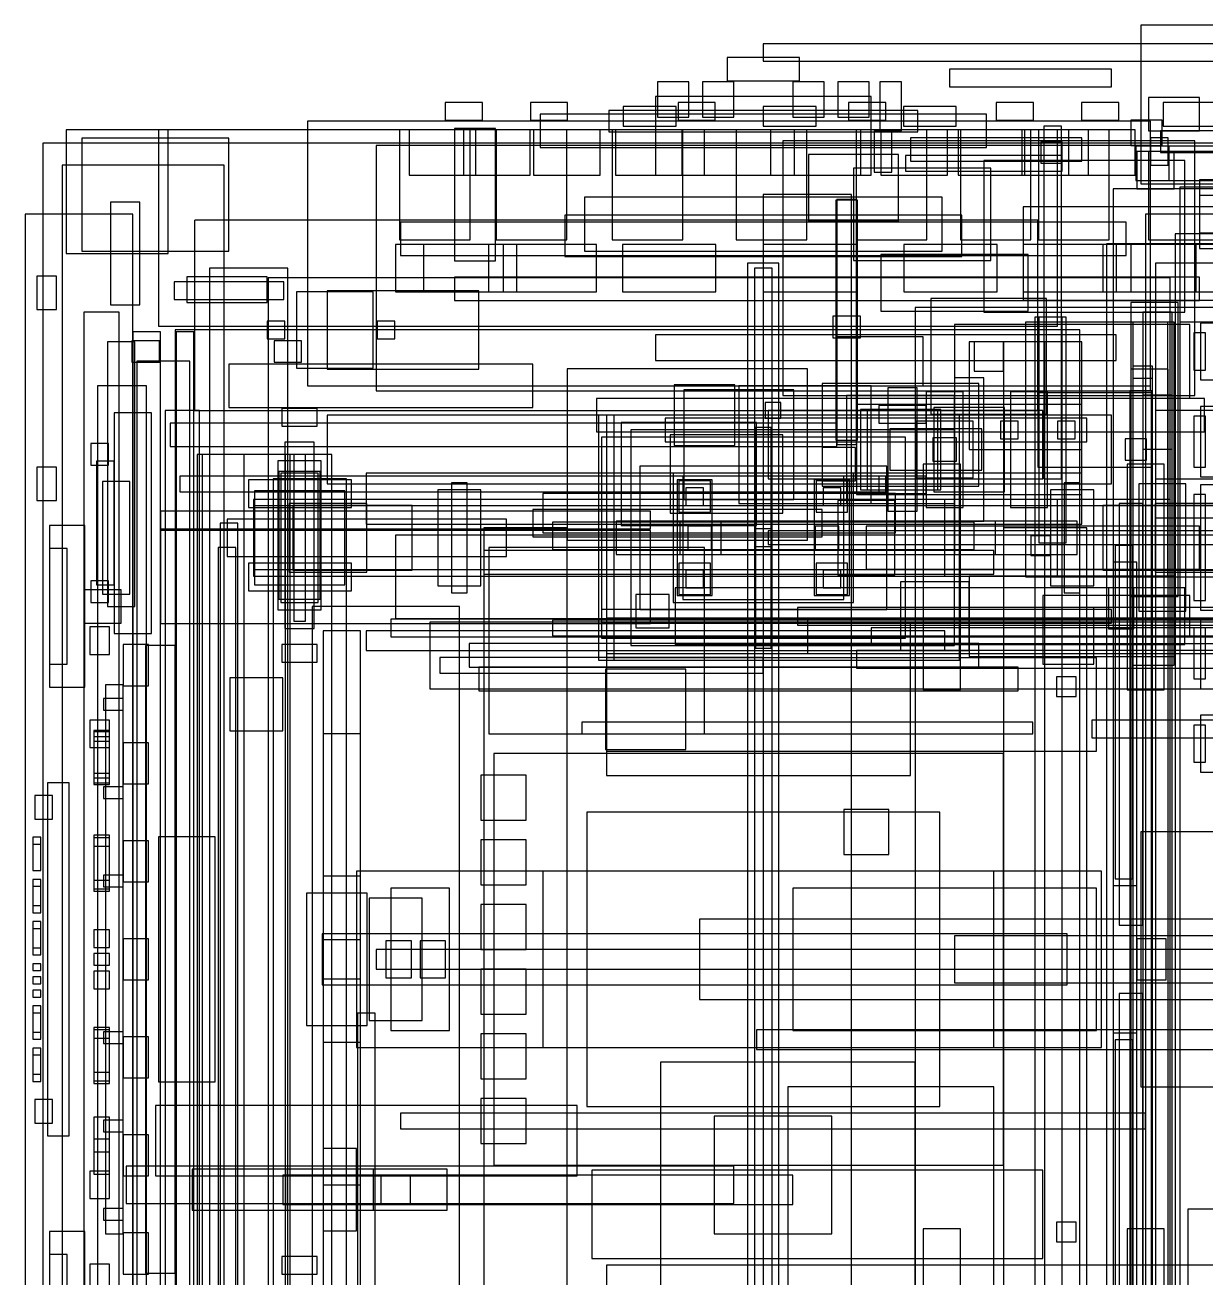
# Model space of a CAD drawing. Header units: millimetres. Extents: x -18 to 5970, y -985 to 4490.
# Drawn here: x -18 to 1186, y -325 to 953 of the extents above; entities that cross this region are included whole.
import ezdxf

# ---------------------------------------------------------------- set-up
doc = ezdxf.new("R2010")
doc.units = ezdxf.units.MM

msp = doc.modelspace()

# ---------------------------------------------------------------- linework, layer by layer
at = {"layer": 'AS_FITTED_ROUTES'}
for p, q in [((1039, 850), (1021, 850)), ((1021, 850), (1021, 490)), ((1039, 490), (1039, 850)), ((830, 775), (810, 775)), ((810, 775), (810, 525)), ((830, 525), (830, 775)), ((154, 640), (136, 640)), ((136, 640), (136, -640)), ((154, -640), (154, 640)), ((1095, 637), (625, 637)), ((625, 637), (625, 611)), ((1095, 611), (1095, 637)), ((625, 611), (1095, 611)), ((1131, 580), (1109, 580)), ((1109, 580), (1109, -580)), ((1131, -580), (1131, 580)), ((1065, 552), (635, 552)), ((635, 552), (635, 528)), ((1065, 528), (1065, 552)), ((810, 547), (130, 547)), ((130, 547), (130, 523)), ((810, 523), (810, 547)), ((635, 528), (1065, 528)), ((810, 525), (830, 525)), ((1126, 531), (1104, 531)), ((1104, 531), (1104, 509)), ((1126, 509), (1126, 531)), ((130, 523), (810, 523)), ((1104, 509), (1126, 509)), ((860, 493), (140, 493)), ((140, 493), (140, 477)), ((860, 477), (860, 493)), ((1021, 490), (1039, 490)), ((140, 477), (860, 477)), ((950, 446), (520, 446)), ((520, 446), (520, 418)), ((692, 447), (650, 447)), ((650, 447), (650, 413)), ((692, 413), (692, 447)), ((2980, 437), (740, 437)), ((740, 437), (740, 423)), ((972, 447), (930, 447)), ((930, 447), (930, 413)), ((950, 418), (950, 446)), ((972, 413), (972, 447)), ((740, 423), (2980, 423)), ((520, 418), (950, 418)), ((650, 413), (692, 413)), ((930, 413), (972, 413)), ((1330, 359), (770, 359)), ((770, 359), (770, 341)), ((1440, 346), (520, 346)), ((520, 346), (520, 330)), ((3040, 348), (780, 348)), ((780, 348), (780, 312)), ((920, 335), (330, 335)), ((330, 335), (330, 315)), ((770, 341), (1330, 341)), ((920, 315), (920, 335)), ((955, 322), (435, 322)), ((435, 322), (435, 298)), ((520, 330), (1440, 330)), ((955, 298), (955, 322)), ((330, 315), (920, 315)), ((780, 312), (3040, 312)), ((2930, 315), (830, 315)), ((830, 315), (830, 297)), ((435, 298), (955, 298)), ((995, 298), (445, 298)), ((445, 298), (445, 274)), ((830, 297), (2930, 297)), ((995, 274), (995, 298)), ((445, 274), (995, 274)), ((1850, 244), (1070, 244)), ((1070, 244), (1070, 226)), ((1010, 242), (550, 242)), ((550, 242), (550, 230)), ((1010, 230), (1010, 242)), ((550, 230), (1010, 230)), ((1070, 226), (1850, 226)), ((2940, 10), (340, 10)), ((340, 10), (340, -10)), ((340, -10), (2940, -10)), ((339, -55), (321, -55)), ((321, -55), (321, -985)), ((339, -985), (339, -55)), ((1648, -72), (728, -72)), ((728, -72), (728, -92)), ((728, -92), (1648, -92)), ((1125, -157), (365, -157)), ((365, -157), (365, -173)), ((1125, -173), (1125, -157)), ((365, -173), (1125, -173)), ((705, -211), (85, -211)), ((85, -211), (85, -249)), ((705, -249), (705, -211)), ((85, -249), (705, -249))]:
    msp.add_line(p, q, dxfattribs=at)
at = {"layer": 'BODY'}
for p, q in [((1250, 953), (1120, 953)), ((1120, 953), (1120, 791)), ((1035, 846), (118, 846)), ((118, 846), (118, 646)), ((1130, 855), (270, 855)), ((270, 855), (270, 585)), ((436.026, 846), (364.026, 846)), ((364.026, 846), (364.026, 734)), ((441.642, 846), (373.642, 846)), ((373.642, 846), (373.642, 800)), ((462, 847.5), (420, 847.5)), ((420, 847.5), (420, 712.5)), ((497.09, 846), (429.09, 846)), ((429.09, 846), (429.09, 800)), ((436.026, 734), (436.026, 846)), ((441.642, 800), (441.642, 846)), ((462, 712.5), (462, 847.5)), ((534.5, 846), (462.5, 846)), ((462.5, 846), (462.5, 734)), ((497.09, 800), (497.09, 846)), ((568.691, 846), (500.691, 846)), ((500.691, 846), (500.691, 800)), ((534.5, 734), (534.5, 846)), ((568.691, 800), (568.691, 846)), ((652.796, 846), (580.796, 846)), ((580.796, 846), (580.796, 734)), ((652.192, 846), (584.192, 846)), ((584.192, 846), (584.192, 800)), ((652.192, 800), (652.192, 846)), ((652.796, 734), (652.796, 846)), ((742.632, 846), (674.632, 846)), ((674.632, 846), (674.632, 800)), ((779.334, 846), (707.334, 846)), ((707.334, 846), (707.334, 734)), ((742.632, 800), (742.632, 846)), ((834.639, 846), (766.639, 846)), ((766.639, 846), (766.639, 800)), ((779.334, 734), (779.334, 846)), ((901.728, 846), (829.728, 846)), ((829.728, 846), (829.728, 734)), ((834.639, 800), (834.639, 846)), ((922.746, 846), (854.746, 846)), ((854.746, 846), (854.746, 800)), ((901.728, 734), (901.728, 846)), ((922.746, 800), (922.746, 846)), ((1001.72, 846), (933.72, 846)), ((933.72, 846), (933.72, 800)), ((1007.998, 846), (935.998, 846)), ((935.998, 846), (935.998, 734)), ((1066.868, 846), (998.868, 846)), ((998.868, 846), (998.868, 800)), ((1001.72, 800), (1001.72, 846)), ((1007.998, 734), (1007.998, 846)), ((1087.74, 846), (1015.74, 846)), ((1015.74, 846), (1015.74, 734)), ((1035, 646), (1035, 846)), ((1114.32, 846), (1046.32, 846)), ((1046.32, 846), (1046.32, 800)), ((1066.868, 800), (1066.868, 846)), ((1087.74, 734), (1087.74, 846)), ((1142, 856), (1110, 856)), ((1110, 856), (1110, 830)), ((1142, 856), (1110, 856)), ((1110, 856), (1110, 830)), ((1142, 856), (1110, 856)), ((1110, 856), (1110, 830)), ((1142, 856), (1110, 856)), ((1110, 856), (1110, 830)), ((1114.32, 800), (1114.32, 846)), ((1130, 585), (1130, 855)), ((1920, 845), (1140, 845)), ((1140, 845), (1140, 823)), ((1142, 830), (1142, 856)), ((1142, 830), (1142, 856)), ((1142, 830), (1142, 856)), ((1142, 830), (1142, 856)), ((1060, 838), (885, 838)), ((885, 838), (885, 814)), ((1060, 838), (885, 838)), ((885, 838), (885, 814)), ((1060, 838), (885, 838)), ((885, 838), (885, 814)), ((1060, 838), (885, 838)), ((885, 838), (885, 814)), ((1060, 838), (885, 838)), ((885, 838), (885, 814)), ((1040, 834), (1018, 834)), ((1018, 834), (1018, 812)), ((1040, 812), (1040, 834)), ((1060, 814), (1060, 838)), ((1060, 814), (1060, 838)), ((1060, 814), (1060, 838)), ((1060, 814), (1060, 838)), ((1060, 814), (1060, 838)), ((1148, 838), (1130, 838)), ((1130, 838), (1130, 810)), ((1148, 810), (1148, 838)), ((1040, 820), (880, 820)), ((880, 820), (880, 804)), ((1040, 820), (880, 820)), ((880, 820), (880, 804)), ((1040, 820), (880, 820)), ((880, 820), (880, 804)), ((1040, 820), (880, 820)), ((880, 820), (880, 804)), ((1040, 820), (880, 820)), ((880, 820), (880, 804)), ((1040, 804), (1040, 820)), ((1040, 804), (1040, 820)), ((1040, 804), (1040, 820)), ((1040, 804), (1040, 820)), ((1040, 804), (1040, 820)), ((1110, 830), (1142, 830)), ((1110, 830), (1142, 830)), ((1110, 830), (1142, 830)), ((1110, 830), (1142, 830)), ((1149, 829.5), (1115, 829.5)), ((1115, 829.5), (1115, 794.5)), ((1675, 829.5), (1115, 829.5)), ((1115, 829.5), (1115, 794.5)), ((1675, 829.5), (1115, 829.5)), ((1115, 829.5), (1115, 794.5)), ((1154, 824), (1116, 824)), ((1116, 824), (1116, 786)), ((1154, 824), (1116, 824)), ((1116, 824), (1116, 786)), ((1938, 824), (1128, 824)), ((1128, 824), (1128, 734)), ((1140, 823), (1920, 823)), ((1149, 794.5), (1149, 829.5)), ((1154, 786), (1154, 824)), ((1154, 786), (1154, 824)), ((885, 814), (1060, 814)), ((885, 814), (1060, 814)), ((885, 814), (1060, 814)), ((885, 814), (1060, 814)), ((885, 814), (1060, 814)), ((1165, 815), (960, 815)), ((960, 815), (960, 660)), ((1018, 812), (1040, 812)), ((1130, 810), (1148, 810)), ((1165, 660), (1165, 815)), ((373.642, 800), (441.642, 800)), ((429.09, 800), (497.09, 800)), ((500.691, 800), (568.691, 800)), ((584.192, 800), (652.192, 800)), ((674.632, 800), (742.632, 800)), ((766.639, 800), (834.639, 800)), ((854.746, 800), (922.746, 800)), ((880, 804), (1040, 804)), ((880, 804), (1040, 804)), ((880, 804), (1040, 804)), ((880, 804), (1040, 804)), ((880, 804), (1040, 804)), ((933.72, 800), (1001.72, 800)), ((998.868, 800), (1066.868, 800)), ((1046.32, 800), (1114.32, 800)), ((1115, 794.5), (1149, 794.5)), ((1115, 794.5), (1675, 794.5)), ((1115, 794.5), (1675, 794.5)), ((1980, 795), (1180, 795)), ((1180, 795), (1180, 725)), ((1116, 786), (1154, 786)), ((1116, 786), (1154, 786)), ((1120, 791), (1250, 791)), ((3050, 767.5), (1000, 767.5)), ((1000, 767.5), (1000, 672.5)), ((1232, 779), (1180, 779)), ((1180, 779), (1180, 741)), ((1015, 754), (155, 754)), ((155, 754), (155, 560)), ((1105, 752), (365, 752)), ((365, 752), (365, 718)), ((1015, 560), (1015, 754)), ((1105, 718), (1105, 752)), ((364.026, 734), (436.026, 734)), ((462.5, 734), (534.5, 734)), ((580.796, 734), (652.796, 734)), ((707.334, 734), (779.334, 734)), ((829.728, 734), (901.728, 734)), ((935.998, 734), (1007.998, 734)), ((1015.74, 734), (1087.74, 734)), ((1275, 730), (1085, 730)), ((1085, 730), (1085, -730)), ((1128, 734), (1938, 734)), ((1235, 740), (1155, 740)), ((1155, 740), (1155, -740)), ((1180, 741), (1232, 741)), ((365, 718), (1105, 718)), ((1180, 725), (1980, 725)), ((250, 705), (170, 705)), ((170, 705), (170, -705)), ((250, -705), (250, 705)), ((420, 712.5), (462, 712.5)), ((1215, 710), (1135, 710)), ((1135, 710), (1135, -710)), ((1150, 695), (230, 695)), ((230, 695), (230, -695)), ((1180, 696), (420, 696)), ((420, 696), (420, 672)), ((1150, -695), (1150, 695)), ((1180, 672), (1180, 696)), ((420, 672), (1180, 672)), ((3440, 665), (890, 665)), ((890, 665), (890, -665)), ((1000, 672.5), (3050, 672.5)), ((78, 660), (42, 660)), ((42, 660), (42, -660)), ((78, -660), (78, 660)), ((834, 656), (806, 656)), ((806, 656), (806, 634)), ((834, 634), (834, 656)), ((960, 660), (1165, 660)), ((1040, 655), (1012, 655)), ((1012, 655), (1012, -655)), ((1044, 655), (1016, 655)), ((1016, 655), (1016, 425)), ((1040, -655), (1040, 655)), ((1044, 425), (1044, 655)), ((1152, 660), (1122, 660)), ((1122, 660), (1122, -660)), ((1152, 660), (1122, 660)), ((1122, 660), (1122, -660)), ((1152, -660), (1152, 660)), ((1152, -660), (1152, 660)), ((120, 640), (92, 640)), ((92, 640), (92, -640)), ((118, 646), (1035, 646)), ((120, -640), (120, 640)), ((1058, 642), (135, 642)), ((135, 642), (135, -642)), ((1058, -642), (1058, 642)), ((1195, 650), (1160, 650)), ((1160, 650), (1160, -650)), ((806, 634), (834, 634)), ((898, 635), (810, 635)), ((810, 635), (810, 585)), ((898, 585), (898, 635)), ((1022, 630), (980, 630)), ((980, 630), (980, -630)), ((1022, -630), (1022, 630)), ((150, 610), (96, 610)), ((96, 610), (96, -610)), ((150, -610), (150, 610)), ((1148, 602), (1110, 602)), ((1110, 602), (1110, -602)), ((1132, 605), (1112, 605)), ((1112, 605), (1112, -605)), ((1132, -605), (1132, 605)), ((1148, -602), (1148, 602)), ((1132, 592.5), (1112, 592.5)), ((1112, 592.5), (1112, -592.5)), ((1132, -592.5), (1132, 592.5)), ((270, 585), (1130, 585)), ((810, 585), (898, 585)), ((1131, 578), (1015, 578)), ((1015, 578), (1015, 502)), ((1152, 575.5), (1122, 575.5)), ((1122, 575.5), (1122, 520.5)), ((1131, 502), (1131, 578)), ((1152, 520.5), (1152, 575.5)), ((155, 560), (1015, 560)), ((1090, 555), (290, 555)), ((290, 555), (290, 485)), ((1090, 485), (1090, 555)), ((995, 549), (977, 549)), ((977, 549), (977, 531)), ((995, 531), (995, 549)), ((1053, 549), (1035, 549)), ((1035, 549), (1035, 531)), ((1053, 531), (1053, 549)), ((977, 531), (995, 531)), ((1035, 531), (1053, 531)), ((1122, 520.5), (1152, 520.5)), ((1015, 502), (1131, 502)), ((1060, 496), (330, 496)), ((330, 496), (330, 444)), ((1060, 444), (1060, 496)), ((290, 485), (1090, 485)), ((1122, 465), (1098, 465)), ((1098, 465), (1098, 35)), ((1122, 35), (1122, 465)), ((330, 444), (1060, 444)), ((1028, 432), (1008, 432)), ((1008, 432), (1008, 412)), ((1016, 425), (1044, 425)), ((1028, 412), (1028, 432)), ((1112, 422), (1094, 422)), ((1094, 422), (1094, 82)), ((1112, 82), (1112, 422)), ((1008, 412), (1028, 412)), ((1116, 405), (1092, 405)), ((1092, 405), (1092, -75)), ((1116, -75), (1116, 405)), ((1170, 371), (1020, 371)), ((1020, 371), (1020, 329)), ((1113, 379), (1087, 379)), ((1087, 379), (1087, 337)), ((1113, 337), (1113, 379)), ((1170, 329), (1170, 371)), ((1225, 348), (575, 348)), ((575, 348), (575, 312)), ((1087, 337), (1113, 337)), ((1020, 329), (1170, 329)), ((575, 312), (1225, 312)), ((1054, 288), (1034, 288)), ((1034, 288), (1034, 268)), ((1054, 268), (1054, 288)), ((1034, 268), (1054, 268)), ((176, 125), (118, 125)), ((118, 125), (118, -125)), ((176, -125), (176, 125)), ((1080, 90), (320, 90)), ((320, 90), (320, -90)), ((1080, -90), (1080, 90)), ((1094, 82), (1112, 82)), ((1116, 75), (1092, 75)), ((1092, 75), (1092, -405)), ((1116, -405), (1116, 75)), ((1045, 26), (285, 26)), ((285, 26), (285, -26)), ((1045, -26), (1045, 26)), ((1098, 35), (1122, 35)), ((1450, 24), (930, 24)), ((930, 24), (930, -24)), ((1146, 21), (1116, 21)), ((1116, 21), (1116, -21)), ((1146, -21), (1146, 21)), ((930, -24), (1450, -24)), ((1116, -21), (1146, -21)), ((285, -26), (1045, -26)), ((1122, -35), (1098, -35)), ((1098, -35), (1098, -465)), ((1122, -465), (1122, -35)), ((1092, -75), (1116, -75)), ((1112, -82), (1094, -82)), ((1094, -82), (1094, -422)), ((1112, -422), (1112, -82)), ((320, -90), (1080, -90)), ((118, -125), (176, -125)), ((1054, -268), (1034, -268)), ((1034, -268), (1034, -288)), ((1054, -288), (1054, -268)), ((1034, -288), (1054, -288)), ((1225, -312), (575, -312)), ((575, -312), (575, -348))]:
    msp.add_line(p, q, dxfattribs=at)
at = {"layer": 'BRAKE_SYSTEM'}
for p, q in [((866, 845), (848, 845)), ((848, 845), (848, 803)), ((866, 803), (866, 845)), ((873, 821), (781, 821)), ((781, 821), (781, 753)), ((873, 753), (873, 821)), ((967, 807), (827, 807)), ((827, 807), (827, 713)), ((967, 713), (967, 807)), ((848, 803), (866, 803)), ((831, 774.5), (809, 774.5)), ((809, 774.5), (809, 529.5)), ((831, 529.5), (831, 774.5)), ((937.5, 759), (532.5, 759)), ((532.5, 759), (532.5, 717)), ((937.5, 717), (937.5, 759)), ((781, 753), (873, 753)), ((532.5, 717), (937.5, 717)), ((827, 713), (967, 713)), ((809, 529.5), (831, 529.5)), ((2005, 347), (355, 347)), ((355, 347), (355, 329)), ((355, 329), (2005, 329))]:
    msp.add_line(p, q, dxfattribs=at)
at = {"layer": 'CHASSIS'}
for p, q in [((128, 846), (24, 846)), ((24, 846), (24, 720)), ((128, 720), (128, 846)), ((185, 810), (20, 810)), ((20, 810), (20, -810)), ((185, -810), (185, 810)), ((92, 760), (-18, 760)), ((-18, 760), (-18, -760)), ((92, -760), (92, 760)), ((24, 720), (128, 720)), ((1024, 674), (906, 674)), ((906, 674), (906, 556)), ((1024, 556), (1024, 674)), ((119, 631), (91, 631)), ((91, 631), (91, 609)), ((119, 609), (119, 631)), ((264, 631), (236, 631)), ((236, 631), (236, 609)), ((264, 609), (264, 631)), ((980, 630), (950, 630)), ((950, 630), (950, 600)), ((980, 600), (980, 630)), ((91, 609), (119, 609)), ((500, 607), (190, 607)), ((190, 607), (190, 563)), ((236, 609), (264, 609)), ((500, 563), (500, 607)), ((780, 602.5), (535, 602.5)), ((535, 602.5), (535, 427.5)), ((780, 427.5), (780, 602.5)), ((950, 600), (980, 600)), ((766, 581), (654, 581)), ((654, 581), (654, 469)), ((845, 585), (710, 585)), ((710, 585), (710, 465)), ((766, 469), (766, 581)), ((845, 465), (845, 585)), ((190, 563), (500, 563)), ((280, 562), (244, 562)), ((244, 562), (244, 544)), ((280, 544), (280, 562)), ((1020, 560), (740, 560)), ((740, 560), (740, 490)), ((906, 556), (1024, 556)), ((1020, 490), (1020, 560)), ((1415, 560), (1135, 560)), ((1135, 560), (1135, 490)), ((244, 544), (280, 544)), ((277, 527.5), (247, 527.5)), ((247, 527.5), (247, 337.5)), ((277, 337.5), (277, 527.5)), ((284, 508.5), (240, 508.5)), ((240, 508.5), (240, 356.5)), ((284, 356.5), (284, 508.5)), ((936, 505), (898, 505)), ((898, 505), (898, 275)), ((936, 275), (936, 505)), ((1144, 505), (1106, 505)), ((1106, 505), (1106, 275)), ((1144, 275), (1144, 505)), ((89, 487.5), (61, 487.5)), ((61, 487.5), (61, 372.5)), ((89, 372.5), (89, 487.5)), ((315, 489), (210, 489)), ((210, 489), (210, 461)), ((283, 497.5), (241, 497.5)), ((241, 497.5), (241, 367.5)), ((283, 367.5), (283, 497.5)), ((315, 461), (315, 489)), ((740, 490), (1020, 490)), ((1135, 490), (1415, 490)), ((210, 461), (315, 461)), ((654, 469), (766, 469)), ((710, 465), (845, 465)), ((620, 457), (120, 457)), ((120, 457), (120, 439)), ((473, 449), (188, 449)), ((188, 449), (188, 411)), ((473, 411), (473, 449)), ((795, 459), (500, 459)), ((500, 459), (500, 431)), ((620, 439), (620, 457)), ((795, 431), (795, 459)), ((120, 439), (620, 439)), ((620, 437.5), (120, 437.5)), ((120, 437.5), (120, 342.5)), ((535, 440), (450, 440)), ((450, 440), (450, -440)), ((535, -440), (535, 440)), ((620, 342.5), (620, 437.5)), ((1065, 440), (980, 440)), ((980, 440), (980, -440)), ((1065, -440), (1065, 440)), ((3500, 432.5), (360, 432.5)), ((360, 432.5), (360, 347.5)), ((500, 431), (795, 431)), ((535, 427.5), (780, 427.5)), ((188, 411), (473, 411)), ((315, 404), (210, 404)), ((210, 404), (210, 376)), ((315, 376), (315, 404)), ((61, 372.5), (89, 372.5)), ((210, 376), (315, 376)), ((241, 367.5), (283, 367.5)), ((240, 356.5), (284, 356.5)), ((360, 347.5), (3500, 347.5)), ((120, 342.5), (620, 342.5)), ((247, 337.5), (277, 337.5)), ((280, 321), (244, 321)), ((244, 321), (244, 303)), ((280, 303), (280, 321)), ((244, 303), (280, 303)), ((898, 275), (936, 275)), ((1106, 275), (1144, 275)), ((936, -275), (898, -275)), ((898, -275), (898, -505)), ((936, -505), (936, -275)), ((1144, -275), (1106, -275)), ((1106, -275), (1106, -505)), ((1144, -505), (1144, -275)), ((280, -303), (244, -303)), ((244, -303), (244, -321)), ((280, -321), (280, -303)), ((244, -321), (280, -321))]:
    msp.add_line(p, q, dxfattribs=at)
at = {"layer": 'DATUM'}
for p, q in [((3020, 934), (735, 934)), ((735, 934), (735, 916)), ((735, 916), (3020, 916)), ((744, 705), (726, 705)), ((726, 705), (726, -705)), ((744, -705), (744, 705)), ((753, 568), (737, 568)), ((737, 568), (737, 552)), ((753, 552), (753, 568)), ((583, 555), (567, 555)), ((567, 555), (567, 305)), ((935, 555), (575, 555)), ((575, 555), (575, 305)), ((583, 305), (583, 555)), ((737, 552), (753, 552)), ((935, 305), (935, 555)), ((743, 542.5), (727, 542.5)), ((727, 542.5), (727, 317.5)), ((743, 317.5), (743, 542.5)), ((295, 515), (205, 515)), ((205, 515), (205, -515)), ((268, 515), (256, 515)), ((256, 515), (256, 345)), ((268, 345), (268, 515)), ((295, -515), (295, 515)), ((199, 445), (181, 445)), ((181, 445), (181, -445)), ((199, -445), (199, 445)), ((197, 420), (179, 420)), ((179, 420), (179, -420)), ((197, -420), (197, 420)), ((256, 345), (268, 345)), ((735, 308), (405, 308)), ((405, 308), (405, 292)), ((727, 317.5), (743, 317.5)), ((735, 292), (735, 308)), ((567, 305), (583, 305)), ((575, 305), (935, 305)), ((405, 292), (735, 292)), ((320, -193), (286, -193)), ((286, -193), (286, -277)), ((320, -277), (320, -193)), ((337.5, -214), (152.5, -214)), ((152.5, -214), (152.5, -256)), ((412.5, -214), (247.5, -214)), ((247.5, -214), (247.5, -256)), ((337.5, -256), (337.5, -214)), ((412.5, -256), (412.5, -214)), ((765, -220), (245, -220)), ((245, -220), (245, -250)), ((375, -220), (345, -220)), ((345, -220), (345, -250)), ((375, -250), (375, -220)), ((765, -250), (765, -220)), ((245, -250), (765, -250)), ((345, -250), (375, -250)), ((152.5, -256), (337.5, -256)), ((247.5, -256), (412.5, -256)), ((286, -277), (320, -277))]:
    msp.add_line(p, q, dxfattribs=at)
at = {"layer": 'ENGINE_BAY'}
for p, q in [((1158, 670), (1110, 670)), ((1110, 670), (1110, 370)), ((1158, 370), (1158, 670)), ((1170, 647.5), (930, 647.5)), ((930, 647.5), (930, 572.5)), ((1147.5, 650), (1002.5, 650)), ((1002.5, 650), (1002.5, 390)), ((1154, 650), (1112, 650)), ((1112, 650), (1112, 300)), ((1147.5, 390), (1147.5, 650)), ((1154, 300), (1154, 650)), ((1170, 572.5), (1170, 647.5)), ((955, 587.5), (795, 587.5)), ((795, 587.5), (795, 482.5)), ((955, 482.5), (955, 587.5)), ((930, 575), (820, 575)), ((820, 575), (820, 465)), ((1060, 566), (830, 566)), ((830, 566), (830, 474)), ((930, 465), (930, 575)), ((930, 572.5), (1170, 572.5)), ((1060, 474), (1060, 566)), ((916, 561), (834, 561)), ((834, 561), (834, 479)), ((916, 479), (916, 561)), ((930, 540), (600, 540)), ((600, 540), (600, 320)), ((930, 320), (930, 540)), ((880, 532.5), (570, 532.5)), ((570, 532.5), (570, 327.5)), ((880, 327.5), (880, 532.5)), ((252.5, 515), (157.5, 515)), ((157.5, 515), (157.5, -515)), ((247.5, 515), (162.5, 515)), ((162.5, 515), (162.5, -515)), ((247.5, -515), (247.5, 515)), ((252.5, -515), (252.5, 515)), ((829, 522), (795, 522)), ((795, 522), (795, 488)), ((829, 488), (829, 522)), ((310, 490), (235, 490)), ((235, 490), (235, -490)), ((310, -490), (310, 490)), ((795, 488), (829, 488)), ((870, 475), (510, 475)), ((510, 475), (510, 435)), ((795, 482.5), (955, 482.5)), ((830, 474), (1060, 474)), ((834, 479), (916, 479)), ((870, 435), (870, 475)), ((869, 468), (811, 468)), ((811, 468), (811, 392)), ((820, 465), (930, 465)), ((869, 392), (869, 468)), ((510, 435), (870, 435)), ((1055, 447), (585, 447)), ((585, 447), (585, 413)), ((1180, 442), (840, 442)), ((840, 442), (840, 398)), ((1055, 413), (1055, 447)), ((1180, 398), (1180, 442)), ((970, 417), (450, 417)), ((450, 417), (450, 393)), ((675, 420), (455, 420)), ((455, 420), (455, 230)), ((585, 413), (1055, 413)), ((675, 230), (675, 420)), ((970, 393), (970, 417)), ((840, 398), (1180, 398)), ((450, 393), (970, 393)), ((811, 392), (869, 392)), ((945, 385), (875, 385)), ((875, 385), (875, 315)), ((1155, 391), (945, 391)), ((945, 391), (945, 309)), ((945, 315), (945, 385)), ((1002.5, 390), (1147.5, 390)), ((1155, 309), (1155, 391)), ((639, 372), (605, 372)), ((605, 372), (605, 338)), ((639, 338), (639, 372)), ((1110, 370), (1158, 370)), ((1090, 357), (570, 357)), ((570, 357), (570, 343)), ((1090, 343), (1090, 357)), ((324, 335), (286, 335)), ((286, 335), (286, 85)), ((324, 85), (324, 335)), ((570, 343), (1090, 343)), ((885, 342.5), (575, 342.5)), ((575, 342.5), (575, 187.5)), ((605, 338), (639, 338)), ((885, 187.5), (885, 342.5)), ((570, 327.5), (880, 327.5)), ((600, 320), (930, 320)), ((1075, 307.5), (575, 307.5)), ((575, 307.5), (575, 212.5)), ((875, 315), (945, 315)), ((945, 309), (1155, 309)), ((1075, 212.5), (1075, 307.5)), ((656, 296), (574, 296)), ((574, 296), (574, 214)), ((656, 214), (656, 296)), ((1112, 300), (1154, 300)), ((245, 287), (191, 287)), ((191, 287), (191, 233)), ((245, 233), (245, 287)), ((191, 233), (245, 233)), ((324, 230), (286, 230)), ((286, 230), (286, -20)), ((324, 230), (286, 230)), ((286, 230), (286, -20)), ((324, -20), (324, 230)), ((324, -20), (324, 230)), ((455, 230), (675, 230)), ((980, 210), (460, 210)), ((460, 210), (460, -210)), ((574, 214), (656, 214)), ((575, 212.5), (1075, 212.5)), ((980, -210), (980, 210)), ((493, 188), (447, 188)), ((447, 188), (447, 142)), ((493, 142), (493, 188)), ((575, 187.5), (885, 187.5)), ((447, 142), (493, 142)), ((863, 153), (817, 153)), ((817, 153), (817, 107)), ((863, 107), (863, 153)), ((493, 122), (447, 122)), ((447, 122), (447, 76)), ((493, 76), (493, 122)), ((817, 107), (863, 107)), ((970, 90), (510, 90)), ((510, 90), (510, -90)), ((970, -90), (970, 90)), ((286, 85), (324, 85)), ((331, 67.5), (269, 67.5)), ((269, 67.5), (269, -67.5)), ((331, -67.5), (331, 67.5)), ((415, 72.5), (355, 72.5)), ((355, 72.5), (355, -72.5)), ((415, -72.5), (415, 72.5)), ((447, 76), (493, 76)), ((387, 62.5), (333, 62.5)), ((333, 62.5), (333, -62.5)), ((387, -62.5), (387, 62.5)), ((493, 56), (447, 56)), ((447, 56), (447, 10)), ((493, 10), (493, 56)), ((324, 20), (286, 20)), ((286, 20), (286, -230)), ((324, 20), (286, 20)), ((286, 20), (286, -230)), ((324, -230), (324, 20)), ((324, -230), (324, 20)), ((376, 19), (350, 19)), ((350, 19), (350, -19)), ((376, -19), (376, 19)), ((411, 19), (385, 19)), ((385, 19), (385, -19)), ((411, -19), (411, 19)), ((447, 10), (493, 10)), ((493, -10), (447, -10)), ((447, -10), (447, -56)), ((493, -56), (493, -10)), ((286, -20), (324, -20)), ((286, -20), (324, -20)), ((350, -19), (376, -19)), ((385, -19), (411, -19)), ((333, -62.5), (387, -62.5)), ((447, -56), (493, -56)), ((269, -67.5), (331, -67.5)), ((355, -72.5), (415, -72.5)), ((493, -76), (447, -76)), ((447, -76), (447, -122)), ((493, -122), (493, -76)), ((324, -85), (286, -85)), ((286, -85), (286, -335)), ((324, -335), (324, -85)), ((510, -90), (970, -90)), ((890, -105), (630, -105)), ((630, -105), (630, -365)), ((890, -365), (890, -105)), ((447, -122), (493, -122)), ((970, -130), (760, -130)), ((760, -130), (760, -340)), ((970, -340), (970, -130)), ((545, -149), (115, -149)), ((115, -149), (115, -221)), ((493, -142), (447, -142)), ((447, -142), (447, -188)), ((493, -188), (493, -142)), ((545, -221), (545, -149)), ((805, -160), (685, -160)), ((685, -160), (685, -280)), ((805, -280), (805, -160)), ((447, -188), (493, -188)), ((460, -210), (980, -210)), ((1020, -215), (560, -215)), ((560, -215), (560, -305)), ((1020, -305), (1020, -215)), ((115, -221), (545, -221)), ((286, -230), (324, -230)), ((286, -230), (324, -230)), ((685, -280), (805, -280)), ((560, -305), (1020, -305))]:
    msp.add_line(p, q, dxfattribs=at)
at = {"layer": 'EXHAUST'}
for p, q in [((1072, 359), (1020, 359)), ((1020, 359), (1020, 301)), ((1072, 301), (1072, 359)), ((1345, 344), (395, 344)), ((395, 344), (395, 276)), ((1020, 301), (1072, 301)), ((395, 276), (1345, 276))]:
    msp.add_line(p, q, dxfattribs=at)
at = {"layer": 'FRONT_DETAIL'}
for p, q in [((190, 837.5), (40, 837.5)), ((40, 837.5), (40, 722.5)), ((190, 722.5), (190, 837.5)), ((99, 772.5), (69, 772.5)), ((69, 772.5), (69, 667.5)), ((99, 667.5), (99, 772.5)), ((40, 722.5), (190, 722.5)), ((14, 697), (-6, 697)), ((-6, 697), (-6, 663)), ((14, 663), (14, 697)), ((246, 691), (134, 691)), ((134, 691), (134, 673)), ((229, 696.1), (147, 696.1)), ((147, 696.1), (147, 670.1)), ((229, 670.1), (229, 696.1)), ((246, 673), (246, 691)), ((337, 681), (259, 681)), ((259, 681), (259, 603)), ((445, 682), (290, 682)), ((290, 682), (290, 602)), ((337, 603), (337, 681)), ((445, 602), (445, 682)), ((69, 667.5), (99, 667.5)), ((134, 673), (246, 673)), ((147, 670.1), (229, 670.1)), ((-6, 663), (14, 663)), ((247, 651), (229, 651)), ((229, 651), (229, 633)), ((247, 633), (247, 651)), ((359, 651), (341, 651)), ((341, 651), (341, 633)), ((359, 633), (359, 651)), ((94, 630), (66, 630)), ((66, 630), (66, 360)), ((94, 360), (94, 630)), ((229, 633), (247, 633)), ((341, 633), (359, 633)), ((259, 603), (337, 603)), ((290, 602), (445, 602)), ((106, 585), (56, 585)), ((56, 585), (56, -585)), ((106, -585), (106, 585)), ((111, 557.5), (73, 557.5)), ((73, 557.5), (73, 332.5)), ((111, 332.5), (111, 557.5)), ((160, 560), (125, 560)), ((125, 560), (125, -560)), ((160, -560), (160, 560)), ((67, 526), (49, 526)), ((49, 526), (49, 504)), ((67, 504), (67, 526)), ((14, 502), (-6, 502)), ((-6, 502), (-6, 468)), ((14, 468), (14, 502)), ((49, 504), (67, 504)), ((73, 508), (55, 508)), ((55, 508), (55, 382)), ((73, 382), (73, 508)), ((-6, 468), (14, 468)), ((43, 442.5), (7, 442.5)), ((7, 442.5), (7, 277.5)), ((43, 277.5), (43, 442.5)), ((25, 419), (7, 419)), ((7, 419), (7, 301)), ((25, 301), (25, 419)), ((67, 386), (49, 386)), ((49, 386), (49, 364)), ((67, 364), (67, 386)), ((80, 377), (42, 377)), ((42, 377), (42, 343)), ((55, 382), (73, 382)), ((80, 343), (80, 377)), ((49, 364), (67, 364)), ((66, 360), (94, 360)), ((42, 343), (80, 343)), ((68, 339), (48, 339)), ((48, 339), (48, 311)), ((68, 311), (68, 339)), ((73, 332.5), (111, 332.5)), ((108, 321), (82, 321)), ((82, 321), (82, 279)), ((135, 320), (105, 320)), ((105, 320), (105, -320)), ((108, 279), (108, 321)), ((135, -320), (135, 320)), ((48, 311), (68, 311)), ((7, 301), (25, 301)), ((7, 277.5), (43, 277.5)), ((82, 280), (64, 280)), ((64, 280), (64, -280)), ((82, 280), (64, 280)), ((64, 280), (64, -280)), ((82, 280), (64, 280)), ((64, 280), (64, -280)), ((82, 280), (64, 280)), ((64, 280), (64, -280)), ((82, -280), (82, 280)), ((82, -280), (82, 280)), ((82, -280), (82, 280)), ((82, -280), (82, 280)), ((82, 279), (108, 279)), ((82, 266), (62, 266)), ((62, 266), (62, 254)), ((82, 254), (82, 266)), ((68, 244), (48, 244)), ((48, 244), (48, 216)), ((62, 254), (82, 254)), ((68, 216), (68, 244)), ((68, 233.5), (52, 233.5)), ((52, 233.5), (52, 222.5)), ((68, 232), (52, 232)), ((52, 232), (52, 180)), ((68, 222.5), (68, 233.5)), ((68, 180), (68, 232)), ((68, 227), (52, 227)), ((52, 227), (52, 185)), ((52, 222.5), (68, 222.5)), ((68, 185), (68, 227)), ((108, 221), (82, 221)), ((82, 221), (82, 179)), ((108, 179), (108, 221)), ((48, 216), (68, 216)), ((27, 180), (5, 180)), ((5, 180), (5, -180)), ((27, -180), (27, 180)), ((68, 189.5), (52, 189.5)), ((52, 189.5), (52, 178.5)), ((52, 185), (68, 185)), ((52, 180), (68, 180)), ((68, 178.5), (68, 189.5)), ((82, 179), (108, 179)), ((10, 167), (-8, 167)), ((-8, 167), (-8, 143)), ((10, 167), (-8, 167)), ((-8, 167), (-8, 143)), ((10, 143), (10, 167)), ((10, 143), (10, 167)), ((52, 178.5), (68, 178.5)), ((82, 176), (62, 176)), ((62, 176), (62, 164)), ((82, 164), (82, 176)), ((62, 164), (82, 164)), ((-8, 143), (10, 143)), ((-8, 143), (10, 143)), ((-2, 124.5), (-10, 124.5)), ((-10, 124.5), (-10, 90.5)), ((-2, 124.5), (-10, 124.5)), ((-10, 124.5), (-10, 117.5)), ((-2, 124.5), (-10, 124.5)), ((-10, 124.5), (-10, 90.5)), ((-2, 124.5), (-10, 124.5)), ((-10, 124.5), (-10, 117.5)), ((-2, 124.5), (-10, 124.5)), ((-10, 124.5), (-10, 90.5)), ((-10, 117.5), (-2, 117.5)), ((-10, 117.5), (-2, 117.5)), ((-2, 90.5), (-2, 124.5)), ((-2, 117.5), (-2, 124.5)), ((-2, 90.5), (-2, 124.5)), ((-2, 117.5), (-2, 124.5)), ((-2, 90.5), (-2, 124.5)), ((68, 126.5), (52, 126.5)), ((52, 126.5), (52, 115.5)), ((68, 124), (52, 124)), ((52, 124), (52, 72)), ((68, 124), (52, 124)), ((52, 124), (52, 72)), ((52, 115.5), (68, 115.5)), ((68, 115.5), (68, 126.5)), ((68, 72), (68, 124)), ((68, 72), (68, 124)), ((108, 121), (82, 121)), ((82, 121), (82, 79)), ((108, 79), (108, 121)), ((-10, 90.5), (-2, 90.5)), ((-10, 90.5), (-2, 90.5)), ((-10, 90.5), (-2, 90.5)), ((-2, 81.5), (-10, 81.5)), ((-10, 81.5), (-10, 47.5)), ((-2, 81.5), (-10, 81.5)), ((-10, 81.5), (-10, 47.5)), ((-2, 81.5), (-10, 81.5)), ((-10, 81.5), (-10, 74.5)), ((-2, 81.5), (-10, 81.5)), ((-10, 81.5), (-10, 47.5)), ((-2, 47.5), (-2, 81.5)), ((-2, 47.5), (-2, 81.5)), ((-2, 74.5), (-2, 81.5)), ((-2, 47.5), (-2, 81.5)), ((68, 80.5), (52, 80.5)), ((52, 80.5), (52, 69.5)), ((82, 86), (62, 86)), ((62, 86), (62, 74)), ((68, 69.5), (68, 80.5)), ((82, 74), (82, 86)), ((82, 79), (108, 79)), ((-10, 74.5), (-2, 74.5)), ((52, 72), (68, 72)), ((52, 72), (68, 72)), ((52, 69.5), (68, 69.5)), ((62, 74), (82, 74)), ((-2, 54.5), (-10, 54.5)), ((-10, 54.5), (-10, 47.5)), ((-2, 47.5), (-2, 54.5)), ((-10, 47.5), (-2, 47.5)), ((-10, 47.5), (-2, 47.5)), ((-10, 47.5), (-2, 47.5)), ((-10, 47.5), (-2, 47.5)), ((-2, 38.5), (-10, 38.5)), ((-10, 38.5), (-10, 31.5)), ((-2, 38.5), (-10, 38.5)), ((-10, 38.5), (-10, 4.5)), ((-2, 38.5), (-10, 38.5)), ((-10, 38.5), (-10, 31.5)), ((-2, 31.5), (-2, 38.5)), ((-2, 4.5), (-2, 38.5)), ((-2, 31.5), (-2, 38.5)), ((-10, 31.5), (-2, 31.5)), ((-10, 31.5), (-2, 31.5)), ((68, 30), (52, 30)), ((52, 30), (52, 12)), ((68, 12), (68, 30)), ((108, 21), (82, 21)), ((82, 21), (82, -21)), ((108, -21), (108, 21)), ((-2, 11.5), (-10, 11.5)), ((-10, 11.5), (-10, 4.5)), ((-10, 4.5), (-2, 4.5)), ((-10, 4.5), (-2, 4.5)), ((-2, 4.5), (-2, 11.5)), ((52, 12), (68, 12)), ((68, 6), (52, 6)), ((52, 6), (52, -6)), ((68, -6), (68, 6)), ((-2, -4.5), (-10, -4.5)), ((-10, -4.5), (-10, -11.5)), ((-2, -4.5), (-10, -4.5)), ((-10, -4.5), (-10, -11.5)), ((-10, -11.5), (-2, -11.5)), ((-10, -11.5), (-2, -11.5)), ((-2, -11.5), (-2, -4.5)), ((-2, -11.5), (-2, -4.5)), ((52, -6), (68, -6)), ((68, -12), (52, -12)), ((52, -12), (52, -30)), ((68, -30), (68, -12)), ((-2, -18), (-10, -18)), ((-10, -18), (-10, -25)), ((-10, -25), (-2, -25)), ((-2, -25), (-2, -18)), ((82, -21), (108, -21)), ((-2, -31.5), (-10, -31.5)), ((-10, -31.5), (-10, -38.5)), ((-2, -31.5), (-10, -31.5)), ((-10, -31.5), (-10, -38.5)), ((-2, -38.5), (-2, -31.5)), ((-2, -38.5), (-2, -31.5)), ((52, -30), (68, -30)), ((-10, -38.5), (-2, -38.5)), ((-10, -38.5), (-2, -38.5)), ((-2, -47.5), (-10, -47.5)), ((-10, -47.5), (-10, -81.5)), ((-2, -47.5), (-10, -47.5)), ((-10, -47.5), (-10, -81.5)), ((-2, -47.5), (-10, -47.5)), ((-10, -47.5), (-10, -81.5)), ((-2, -47.5), (-10, -47.5)), ((-10, -47.5), (-10, -54.5)), ((-2, -81.5), (-2, -47.5)), ((-2, -81.5), (-2, -47.5)), ((-2, -81.5), (-2, -47.5)), ((-2, -54.5), (-2, -47.5)), ((-10, -54.5), (-2, -54.5)), ((-2, -74.5), (-10, -74.5)), ((-10, -74.5), (-10, -81.5)), ((-2, -81.5), (-2, -74.5)), ((68, -69.5), (52, -69.5)), ((52, -69.5), (52, -80.5)), ((68, -72), (52, -72)), ((52, -72), (52, -124)), ((68, -72), (52, -72)), ((52, -72), (52, -124)), ((82, -74), (62, -74)), ((62, -74), (62, -86)), ((68, -80.5), (68, -69.5)), ((68, -124), (68, -72)), ((68, -124), (68, -72)), ((82, -86), (82, -74)), ((-10, -81.5), (-2, -81.5)), ((-10, -81.5), (-2, -81.5)), ((-10, -81.5), (-2, -81.5)), ((-10, -81.5), (-2, -81.5)), ((52, -80.5), (68, -80.5)), ((62, -86), (82, -86)), ((108, -79), (82, -79)), ((82, -79), (82, -121)), ((108, -121), (108, -79)), ((-2, -90.5), (-10, -90.5)), ((-10, -90.5), (-10, -124.5)), ((-2, -90.5), (-10, -90.5)), ((-10, -90.5), (-10, -124.5)), ((-2, -90.5), (-10, -90.5)), ((-10, -90.5), (-10, -124.5)), ((-2, -90.5), (-10, -90.5)), ((-10, -90.5), (-10, -97.5)), ((-2, -90.5), (-10, -90.5)), ((-10, -90.5), (-10, -97.5)), ((-10, -97.5), (-2, -97.5)), ((-10, -97.5), (-2, -97.5)), ((-2, -124.5), (-2, -90.5)), ((-2, -124.5), (-2, -90.5)), ((-2, -124.5), (-2, -90.5)), ((-2, -97.5), (-2, -90.5)), ((-2, -97.5), (-2, -90.5)), ((-2, -117.5), (-10, -117.5)), ((-10, -117.5), (-10, -124.5)), ((-2, -117.5), (-10, -117.5)), ((-10, -117.5), (-10, -124.5)), ((-10, -124.5), (-2, -124.5)), ((-10, -124.5), (-2, -124.5)), ((-10, -124.5), (-2, -124.5)), ((-10, -124.5), (-2, -124.5)), ((-10, -124.5), (-2, -124.5)), ((-2, -124.5), (-2, -117.5)), ((-2, -124.5), (-2, -117.5)), ((68, -115.5), (52, -115.5)), ((52, -115.5), (52, -126.5)), ((52, -124), (68, -124)), ((52, -124), (68, -124)), ((52, -126.5), (68, -126.5)), ((68, -126.5), (68, -115.5)), ((82, -121), (108, -121)), ((10, -143), (-8, -143)), ((-8, -143), (-8, -167)), ((10, -143), (-8, -143)), ((-8, -143), (-8, -167)), ((10, -167), (10, -143)), ((10, -167), (10, -143)), ((68, -161), (52, -161)), ((52, -161), (52, -219)), ((82, -164), (62, -164)), ((62, -164), (62, -176)), ((68, -219), (68, -161)), ((82, -176), (82, -164)), ((-8, -167), (10, -167)), ((-8, -167), (10, -167)), ((62, -176), (82, -176)), ((5, -180), (27, -180)), ((68, -183.5), (52, -183.5)), ((52, -183.5), (52, -196.5)), ((68, -196.5), (68, -183.5)), ((108, -179), (82, -179)), ((82, -179), (82, -221)), ((108, -221), (108, -179)), ((52, -196.5), (68, -196.5)), ((68, -216), (48, -216)), ((48, -216), (48, -244)), ((68, -244), (68, -216)), ((52, -219), (68, -219)), ((82, -221), (108, -221)), ((48, -244), (68, -244)), ((82, -254), (62, -254)), ((62, -254), (62, -266)), ((82, -266), (82, -254)), ((62, -266), (82, -266)), ((43, -277.5), (7, -277.5)), ((7, -277.5), (7, -442.5)), ((43, -442.5), (43, -277.5)), ((64, -280), (82, -280)), ((64, -280), (82, -280)), ((64, -280), (82, -280)), ((64, -280), (82, -280)), ((108, -279), (82, -279)), ((82, -279), (82, -321)), ((108, -321), (108, -279)), ((25, -301), (7, -301)), ((7, -301), (7, -419)), ((25, -419), (25, -301)), ((68, -311), (48, -311)), ((48, -311), (48, -339)), ((68, -339), (68, -311)), ((82, -321), (108, -321)), ((105, -320), (135, -320))]:
    msp.add_line(p, q, dxfattribs=at)
at = {"layer": 'FUEL_SYSTEM'}
for p, q in [((2915, 338), (845, 338)), ((845, 338), (845, 322)), ((845, 322), (2915, 322))]:
    msp.add_line(p, q, dxfattribs=at)
at = {"layer": 'HARD_TOP'}
for p, q in [((1180, 879), (1128, 879)), ((1128, 879), (1128, 845)), ((1197, 874), (1143, 874)), ((1143, 874), (1143, 850)), ((1197, 874), (1143, 874)), ((1143, 874), (1143, 850)), ((1180, 845), (1180, 879)), ((1128, 845), (1180, 845)), ((1143, 850), (1197, 850)), ((1143, 850), (1197, 850)), ((1208, 786), (1092, 786)), ((1092, 786), (1092, -786)), ((1230, 787.5), (1160, 787.5)), ((1160, 787.5), (1160, -787.5)), ((3440, 760), (1125, 760)), ((1125, 760), (1125, -760))]:
    msp.add_line(p, q, dxfattribs=at)
at = {"layer": 'INTERIOR'}
for p, q in [((1186, 639), (1174, 639)), ((1174, 639), (1174, 601)), ((1199, 649), (1181, 649)), ((1181, 649), (1181, 591)), ((1186, 601), (1186, 639)), ((1174, 601), (1186, 601)), ((1181, 591), (1199, 591)), ((1199, 564), (1181, 564)), ((1181, 564), (1181, 492)), ((1186, 554), (1174, 554)), ((1174, 554), (1174, 502)), ((1186, 502), (1186, 554)), ((1174, 502), (1186, 502)), ((1181, 492), (1199, 492)), ((1166, 485), (1118, 485)), ((1118, 485), (1118, 355)), ((1166, 355), (1166, 485)), ((1186, 474), (1174, 474)), ((1174, 474), (1174, 366)), ((1199, 484), (1181, 484)), ((1181, 484), (1181, 356)), ((1186, 366), (1186, 474)), ((1725, 450), (1135, 450)), ((1135, 450), (1135, 390)), ((1135, 390), (1725, 390)), ((1174, 366), (1186, 366)), ((1118, 355), (1166, 355)), ((1181, 356), (1199, 356)), ((1199, 348), (1181, 348)), ((1181, 348), (1181, 276)), ((1186, 338), (1174, 338)), ((1174, 338), (1174, 286)), ((1186, 286), (1186, 338)), ((1174, 286), (1186, 286)), ((1181, 276), (1199, 276)), ((1199, 249), (1181, 249)), ((1181, 249), (1181, 191)), ((1186, 239), (1174, 239)), ((1174, 239), (1174, 201)), ((1186, 201), (1186, 239)), ((1174, 201), (1186, 201)), ((1181, 191), (1199, 191)), ((1200, -255), (1168, -255)), ((1168, -255), (1168, -585))]:
    msp.add_line(p, q, dxfattribs=at)
at = {"layer": 'MECHANICAL_CLEARANCE'}
for p, q in [((1175, 835), (755, 835)), ((755, 835), (755, 575)), ((1175, 575), (1175, 835)), ((755, 575), (1175, 575)), ((425, 360), (275, 360)), ((275, 360), (275, -360)), ((425, -360), (425, 360)), ((2100, 130), (1120, 130)), ((1120, 130), (1120, -130)), ((1120, -130), (2100, -130))]:
    msp.add_line(p, q, dxfattribs=at)
at = {"layer": 'OVERALL'}
for p, q in [((3840, 832.5), (0, 832.5)), ((0, 832.5), (0, -832.5))]:
    msp.add_line(p, q, dxfattribs=at)
at = {"layer": 'RUNNING_GEAR'}
for p, q in [((772, 920), (698, 920)), ((698, 920), (698, 896)), ((772, 896), (772, 920)), ((1090, 908), (925, 908)), ((925, 908), (925, 890)), ((1090, 890), (1090, 908)), ((659, 895), (627, 895)), ((627, 895), (627, 859)), ((659, 859), (659, 895)), ((705, 895), (673, 895)), ((673, 895), (673, 859)), ((705, 895), (673, 895)), ((673, 895), (673, 859)), ((698, 896), (772, 896)), ((705, 859), (705, 895)), ((705, 859), (705, 895)), ((797, 895), (765, 895)), ((765, 895), (765, 859)), ((797, 895), (765, 895)), ((765, 895), (765, 859)), ((797, 859), (797, 895)), ((797, 859), (797, 895)), ((843, 895), (811, 895)), ((811, 895), (811, 859)), ((843, 859), (843, 895)), ((876, 895), (854, 895)), ((854, 895), (854, 845)), ((876, 845), (876, 895)), ((925, 890), (1090, 890)), ((448.449, 874), (410.449, 874)), ((410.449, 874), (410.449, 856)), ((448.449, 874), (410.449, 874)), ((410.449, 874), (410.449, 856)), ((448.449, 856), (448.449, 874)), ((448.449, 856), (448.449, 874)), ((535.412, 874), (497.412, 874)), ((497.412, 874), (497.412, 856)), ((535.412, 874), (497.412, 874)), ((497.412, 874), (497.412, 856)), ((535.412, 856), (535.412, 874)), ((535.412, 856), (535.412, 874)), ((646.106, 870), (592.106, 870)), ((592.106, 870), (592.106, 850)), ((646.106, 870), (592.106, 870)), ((592.106, 870), (592.106, 850)), ((845, 880), (625, 880)), ((625, 880), (625, 800)), ((646.106, 850), (646.106, 870)), ((646.106, 850), (646.106, 870)), ((686.037, 874), (648.037, 874)), ((648.037, 874), (648.037, 856)), ((686.037, 874), (648.037, 874)), ((648.037, 874), (648.037, 856)), ((686.037, 856), (686.037, 874)), ((686.037, 856), (686.037, 874)), ((789, 870), (735, 870)), ((735, 870), (735, 850)), ((789, 870), (735, 870)), ((735, 870), (735, 850)), ((789, 850), (789, 870)), ((789, 850), (789, 870)), ((859.963, 874), (821.963, 874)), ((821.963, 874), (821.963, 856)), ((859.963, 874), (821.963, 874)), ((821.963, 874), (821.963, 856)), ((845, 800), (845, 880)), ((859.963, 856), (859.963, 874)), ((859.963, 856), (859.963, 874)), ((931.894, 870), (877.894, 870)), ((877.894, 870), (877.894, 850)), ((931.894, 870), (877.894, 870)), ((877.894, 870), (877.894, 850)), ((931.894, 850), (931.894, 870)), ((931.894, 850), (931.894, 870)), ((1010.588, 874), (972.588, 874)), ((972.588, 874), (972.588, 856)), ((1010.588, 874), (972.588, 874)), ((972.588, 874), (972.588, 856)), ((1010.588, 856), (1010.588, 874)), ((1010.588, 856), (1010.588, 874)), ((1097.551, 874), (1059.551, 874)), ((1059.551, 874), (1059.551, 856)), ((1097.551, 874), (1059.551, 874)), ((1059.551, 874), (1059.551, 856)), ((1097.551, 856), (1097.551, 874)), ((1097.551, 856), (1097.551, 874)), ((962.5, 862), (507.5, 862)), ((507.5, 862), (507.5, 828)), ((892.5, 866), (577.5, 866)), ((577.5, 866), (577.5, 844)), ((627, 859), (659, 859)), ((673, 859), (705, 859)), ((673, 859), (705, 859)), ((765, 859), (797, 859)), ((765, 859), (797, 859)), ((811, 859), (843, 859)), ((892.5, 844), (892.5, 866)), ((962.5, 828), (962.5, 862)), ((410.449, 856), (448.449, 856)), ((410.449, 856), (448.449, 856)), ((497.412, 856), (535.412, 856)), ((497.412, 856), (535.412, 856)), ((577.5, 844), (892.5, 844)), ((592.106, 850), (646.106, 850)), ((592.106, 850), (646.106, 850)), ((648.037, 856), (686.037, 856)), ((648.037, 856), (686.037, 856)), ((735, 850), (789, 850)), ((735, 850), (789, 850)), ((821.963, 856), (859.963, 856)), ((821.963, 856), (859.963, 856)), ((854, 845), (876, 845)), ((877.894, 850), (931.894, 850)), ((877.894, 850), (931.894, 850)), ((972.588, 856), (1010.588, 856)), ((972.588, 856), (1010.588, 856)), ((1059.551, 856), (1097.551, 856)), ((1059.551, 856), (1097.551, 856)), ((1130, 830), (340, 830)), ((340, 830), (340, 580)), ((507.5, 828), (962.5, 828)), ((1130, 580), (1130, 830)), ((625, 800), (845, 800)), ((825, 780), (735, 780)), ((735, 780), (735, -780)), ((825, -780), (825, 780)), ((917.5, 777.5), (552.5, 777.5)), ((552.5, 777.5), (552.5, 722.5)), ((917.5, 722.5), (917.5, 777.5)), ((455, 729), (360, 729)), ((360, 729), (360, 681)), ((483.545, 729), (388.545, 729)), ((388.545, 729), (388.545, 681)), ((483.545, 729), (388.545, 729)), ((388.545, 729), (388.545, 681)), ((455, 681), (455, 729)), ((564.835, 729), (469.835, 729)), ((469.835, 729), (469.835, 681)), ((564.835, 729), (469.835, 729)), ((469.835, 729), (469.835, 681)), ((483.545, 681), (483.545, 729)), ((483.545, 681), (483.545, 729)), ((564.835, 681), (564.835, 729)), ((564.835, 681), (564.835, 729)), ((686.494, 729), (591.494, 729)), ((591.494, 729), (591.494, 681)), ((686.494, 729), (591.494, 729)), ((591.494, 729), (591.494, 681)), ((686.494, 681), (686.494, 729)), ((686.494, 681), (686.494, 729)), ((830, 729), (735, 729)), ((735, 729), (735, 681)), ((830, 729), (735, 729)), ((735, 729), (735, 681)), ((830, 681), (830, 729)), ((830, 681), (830, 729)), ((973.506, 729), (878.506, 729)), ((878.506, 729), (878.506, 681)), ((973.506, 729), (878.506, 729)), ((878.506, 729), (878.506, 681)), ((973.506, 681), (973.506, 729)), ((973.506, 681), (973.506, 729)), ((1095.165, 729), (1000.165, 729)), ((1000.165, 729), (1000.165, 681)), ((1095.165, 729), (1000.165, 729)), ((1000.165, 729), (1000.165, 681)), ((1176.455, 729), (1081.455, 729)), ((1081.455, 729), (1081.455, 681)), ((1176.455, 729), (1081.455, 729)), ((1081.455, 729), (1081.455, 681)), ((1095.165, 681), (1095.165, 729)), ((1095.165, 681), (1095.165, 729)), ((1205, 729), (1110, 729)), ((1110, 729), (1110, 681)), ((1176.455, 681), (1176.455, 729)), ((1176.455, 681), (1176.455, 729)), ((552.5, 722.5), (917.5, 722.5)), ((1005, 719), (855, 719)), ((855, 719), (855, 661)), ((1005, 661), (1005, 719)), ((751, 710), (719, 710)), ((719, 710), (719, -710)), ((751, -710), (751, 710)), ((360, 681), (455, 681)), ((388.545, 681), (483.545, 681)), ((388.545, 681), (483.545, 681)), ((469.835, 681), (564.835, 681)), ((469.835, 681), (564.835, 681)), ((591.494, 681), (686.494, 681)), ((591.494, 681), (686.494, 681)), ((735, 681), (830, 681)), ((735, 681), (830, 681)), ((878.506, 681), (973.506, 681)), ((878.506, 681), (973.506, 681)), ((1000.165, 681), (1095.165, 681)), ((1000.165, 681), (1095.165, 681)), ((1081.455, 681), (1176.455, 681)), ((1081.455, 681), (1176.455, 681)), ((1110, 681), (1205, 681)), ((855, 661), (1005, 661)), ((1060, 630), (945, 630)), ((945, 630), (945, 520)), ((1060, 520), (1060, 630)), ((960, 593), (930, 593)), ((930, 593), (930, 447)), ((960, 447), (960, 593)), ((340, 580), (1130, 580)), ((706, 586), (644, 586)), ((644, 586), (644, 524)), ((706, 524), (706, 586)), ((892, 583), (862, 583)), ((862, 583), (862, 457)), ((892, 457), (892, 583)), ((939, 579), (901, 579)), ((901, 579), (901, 461)), ((939, 461), (939, 579)), ((1025, 579), (987, 579)), ((987, 579), (987, 461)), ((1025, 461), (1025, 579)), ((1185, 572), (565, 572)), ((565, 572), (565, 538)), ((901, 565), (853, 565)), ((853, 565), (853, 547)), ((901, 547), (901, 565)), ((981, 563), (909, 563)), ((909, 563), (909, 477)), ((981, 477), (981, 563)), ((1185, 538), (1185, 572)), ((913, 561), (841, 561)), ((841, 561), (841, 479)), ((913, 479), (913, 561)), ((565, 538), (1185, 538)), ((728, 547.5), (590, 547.5)), ((590, 547.5), (590, 442.5)), ((728, 442.5), (728, 547.5)), ((853, 547), (901, 547)), ((957.86, 541), (864.14, 541)), ((864.14, 541), (864.14, 499)), ((949, 549), (891, 549)), ((891, 549), (891, 491)), ((949, 491), (949, 549)), ((957.86, 499), (957.86, 541)), ((755, 535), (640, 535)), ((640, 535), (640, 455)), ((644, 524), (706, 524)), ((755, 455), (755, 535)), ((932, 532), (908, 532)), ((908, 532), (908, 508)), ((932, 508), (932, 532)), ((945, 520), (1060, 520)), ((861, 503), (609, 503)), ((609, 503), (609, 357)), ((861, 357), (861, 503)), ((864.14, 499), (957.86, 499)), ((908, 508), (932, 508)), ((281, 496), (243, 496)), ((243, 496), (243, 364)), ((281, 364), (281, 496)), ((433, 486), (417, 486)), ((417, 486), (417, 374)), ((433, 374), (433, 486)), ((827, 496), (643, 496)), ((643, 496), (643, 364)), ((683, 489), (647, 489)), ((647, 489), (647, 371)), ((681, 488), (649, 488)), ((649, 488), (649, 456)), ((817, 493), (653, 493)), ((653, 493), (653, 367)), ((681, 456), (681, 488)), ((683, 371), (683, 489)), ((823, 489), (787, 489)), ((787, 489), (787, 371)), ((821, 488), (789, 488)), ((789, 488), (789, 456)), ((817, 367), (817, 493)), ((821, 456), (821, 488)), ((823, 371), (823, 489)), ((827, 364), (827, 496)), ((901, 493), (853, 493)), ((853, 493), (853, 475)), ((891, 491), (949, 491)), ((901, 475), (901, 493)), ((1058, 486), (1042, 486)), ((1042, 486), (1042, 374)), ((1058, 374), (1058, 486)), ((308, 478), (216, 478)), ((216, 478), (216, 382)), ((308, 382), (308, 478)), ((447, 479), (403, 479)), ((403, 479), (403, 381)), ((447, 381), (447, 479)), ((674, 481), (656, 481)), ((656, 481), (656, 463)), ((674, 463), (674, 481)), ((814, 481), (796, 481)), ((796, 481), (796, 463)), ((814, 463), (814, 481)), ((841, 479), (913, 479)), ((853, 475), (901, 475)), ((909, 477), (981, 477)), ((1072, 479), (1028, 479)), ((1028, 479), (1028, 381)), ((1072, 381), (1072, 479)), ((1150, 469), (215, 469)), ((215, 469), (215, 391)), ((1035, 469), (215, 469)), ((215, 469), (215, 391)), ((920, 469), (215, 469)), ((215, 469), (215, 391)), ((1265, 462.5), (215, 462.5)), ((215, 462.5), (215, 397.5)), ((330.78, 465), (251.22, 465)), ((251.22, 465), (251.22, 395)), ((376.803, 463), (255.197, 463)), ((255.197, 463), (255.197, 397)), ((330.78, 395), (330.78, 465)), ((376.803, 397), (376.803, 463)), ((656, 463), (674, 463)), ((796, 463), (814, 463)), ((901, 461), (939, 461)), ((920, 391), (920, 469)), ((987, 461), (1025, 461)), ((1035, 391), (1035, 469)), ((1261.736, 463), (1081.264, 463)), ((1081.264, 463), (1081.264, 397)), ((1261.222, 465), (1134.778, 465)), ((1134.778, 465), (1134.778, 395)), ((1150, 391), (1150, 469)), ((640, 455), (755, 455)), ((649, 456), (681, 456)), ((789, 456), (821, 456)), ((862, 457), (892, 457)), ((590, 442.5), (728, 442.5)), ((682, 442), (658, 442)), ((658, 442), (658, 418)), ((682, 418), (682, 442)), ((744, 439), (726, 439)), ((726, 439), (726, 421)), ((744, 421), (744, 439)), ((812, 442), (788, 442)), ((788, 442), (788, 418)), ((812, 418), (812, 442)), ((930, 447), (960, 447)), ((658, 418), (682, 418)), ((726, 421), (744, 421)), ((788, 418), (812, 418)), ((215, 397.5), (1265, 397.5)), ((255.197, 397), (376.803, 397)), ((681, 404), (649, 404)), ((649, 404), (649, 372)), ((674, 397), (656, 397)), ((656, 397), (656, 379)), ((674, 379), (674, 397)), ((681, 372), (681, 404)), ((821, 404), (789, 404)), ((789, 404), (789, 372)), ((814, 397), (796, 397)), ((796, 397), (796, 379)), ((814, 379), (814, 397)), ((821, 372), (821, 404)), ((1081.264, 397), (1261.736, 397)), ((215, 391), (1150, 391)), ((215, 391), (1035, 391)), ((215, 391), (920, 391)), ((251.22, 395), (330.78, 395)), ((1134.778, 395), (1261.222, 395)), ((216, 382), (308, 382)), ((403, 381), (447, 381)), ((417, 374), (433, 374)), ((1165, 379), (645, 379)), ((645, 379), (645, 321)), ((647, 371), (683, 371)), ((649, 372), (681, 372)), ((656, 379), (674, 379)), ((787, 371), (823, 371)), ((789, 372), (821, 372)), ((796, 379), (814, 379)), ((1028, 381), (1072, 381)), ((1042, 374), (1058, 374)), ((1165, 321), (1165, 379)), ((243, 364), (281, 364)), ((643, 364), (827, 364)), ((653, 367), (817, 367)), ((609, 357), (861, 357)), ((645, 321), (1165, 321)), ((915, 150), (555, 150)), ((555, 150), (555, -150)), ((915, -150), (915, 150)), ((1075, 72.5), (765, 72.5)), ((765, 72.5), (765, -72.5)), ((1075, -72.5), (1075, 72.5)), ((1570, 41), (670, 41)), ((670, 41), (670, -41)), ((670, -41), (1570, -41)), ((765, -72.5), (1075, -72.5)), ((555, -150), (915, -150))]:
    msp.add_line(p, q, dxfattribs=at)

doc.saveas('drawing.dxf')
